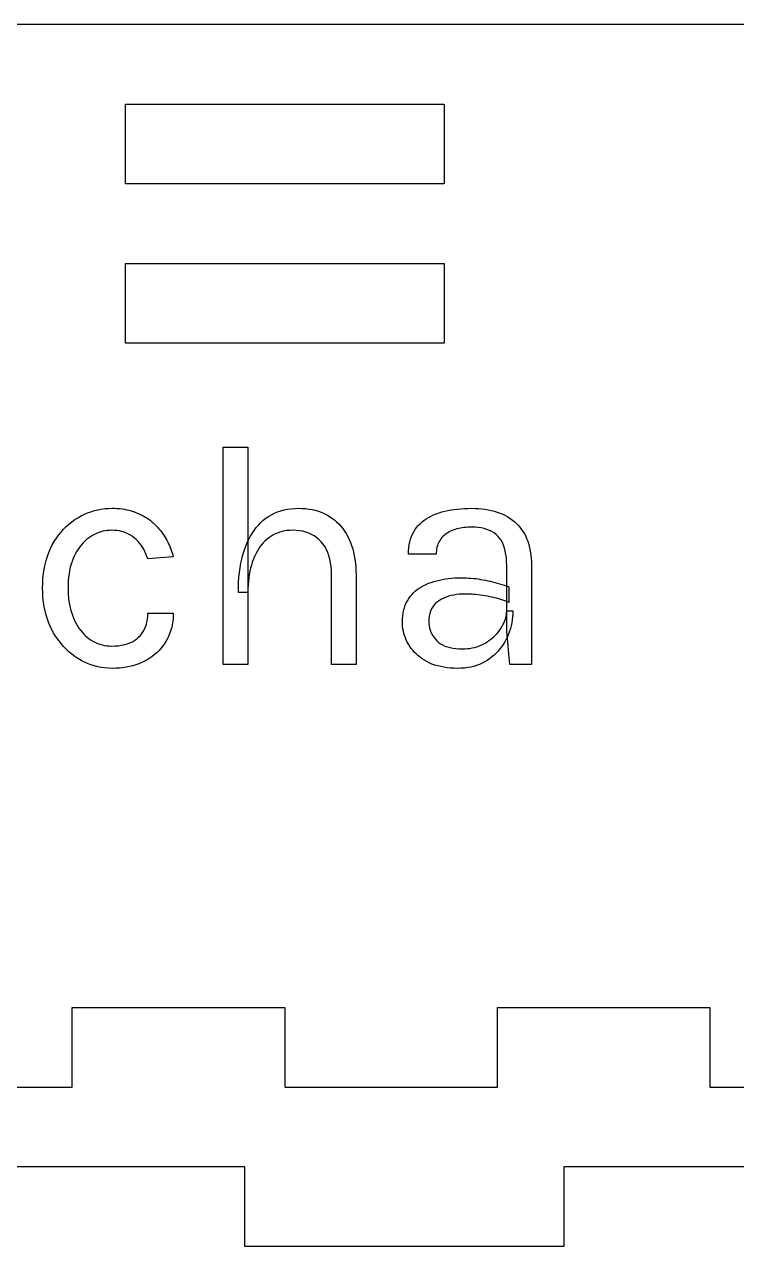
# Model space of a CAD drawing. Header units: millimetres. Extents: x 0 to 253, y 0 to 243.
# Drawn here: x 155.2 to 182, y 197 to 243 of the extents above; entities that cross this region are included whole.
import ezdxf

# ---------------------------------------------------------------- set-up
doc = ezdxf.new("R2010")
doc.units = ezdxf.units.MM
doc.layers.get('0').update_dxf_attribs({"linetype": 'CONTINUOUS'})

msp = doc.modelspace()

# ---------------------------------------------------------------- linework, layer by layer
for p, q in [((200, 243), (106, 243)), ((159, 237), (159, 240)), ((159, 240), (171, 240)), ((171, 240), (171, 237)), ((171, 237), (159, 237)), ((159, 231), (159, 234)), ((159, 234), (171, 234)), ((171, 234), (171, 231)), ((171, 231), (159, 231)), ((162.675, 218.908), (162.675, 227.092)), ((162.675, 227.092), (163.611, 227.092)), ((163.611, 227.092), (163.611, 218.908)), ((157.212, 224.434), (157.332, 224.501)), ((157.332, 224.501), (157.455, 224.561)), ((157.455, 224.561), (157.579, 224.615)), ((157.579, 224.615), (157.704, 224.661)), ((157.704, 224.661), (157.832, 224.7)), ((157.832, 224.7), (157.962, 224.731)), ((157.962, 224.731), (158.093, 224.756)), ((158.093, 224.756), (158.227, 224.774)), ((158.227, 224.774), (158.362, 224.784)), ((158.362, 224.784), (158.499, 224.788)), ((158.499, 224.788), (158.499, 224.788)), ((158.499, 224.788), (158.595, 224.787)), ((158.595, 224.787), (158.689, 224.782)), ((158.689, 224.782), (158.782, 224.775)), ((158.782, 224.775), (158.872, 224.764)), ((158.872, 224.764), (158.96, 224.751)), ((158.96, 224.751), (159.047, 224.735)), ((159.047, 224.735), (159.131, 224.716)), ((159.131, 224.716), (159.213, 224.694)), ((159.213, 224.694), (159.294, 224.669)), ((159.294, 224.669), (159.372, 224.641)), ((159.372, 224.641), (159.448, 224.61)), ((159.448, 224.61), (159.523, 224.578)), ((159.523, 224.578), (159.595, 224.543)), ((159.595, 224.543), (159.666, 224.506)), ((159.666, 224.506), (159.734, 224.466)), ((164.286, 224.413), (164.39, 224.484)), ((164.39, 224.484), (164.498, 224.548)), ((164.498, 224.548), (164.61, 224.604)), ((164.61, 224.604), (164.727, 224.653)), ((164.727, 224.653), (164.848, 224.694)), ((164.848, 224.694), (164.973, 224.728)), ((164.973, 224.728), (165.103, 224.754)), ((165.103, 224.754), (165.237, 224.773)), ((165.237, 224.773), (165.376, 224.784)), ((165.376, 224.784), (165.519, 224.788)), ((165.519, 224.788), (165.519, 224.788)), ((165.519, 224.788), (165.653, 224.785)), ((165.653, 224.785), (165.782, 224.776)), ((165.782, 224.776), (165.908, 224.761)), ((165.908, 224.761), (166.03, 224.74)), ((166.03, 224.74), (166.148, 224.712)), ((166.148, 224.712), (166.262, 224.679)), ((166.262, 224.679), (166.373, 224.64)), ((166.373, 224.64), (166.479, 224.594)), ((166.479, 224.594), (166.581, 224.543)), ((166.581, 224.543), (166.68, 224.485)), ((166.68, 224.485), (166.774, 224.422)), ((170.409, 224.447), (170.501, 224.495)), ((170.501, 224.495), (170.596, 224.54)), ((170.596, 224.54), (170.697, 224.581)), ((170.697, 224.581), (170.802, 224.617)), ((170.802, 224.617), (170.911, 224.649)), ((170.911, 224.649), (171.023, 224.679)), ((171.023, 224.679), (171.138, 224.704)), ((171.138, 224.704), (171.256, 224.726)), ((171.256, 224.726), (171.377, 224.745)), ((171.377, 224.745), (171.501, 224.761)), ((171.501, 224.761), (171.629, 224.773)), ((171.629, 224.773), (171.759, 224.781)), ((171.759, 224.781), (171.893, 224.786)), ((171.893, 224.786), (172.029, 224.788)), ((172.029, 224.788), (172.029, 224.788)), ((172.029, 224.788), (172.16, 224.786)), ((172.16, 224.786), (172.287, 224.779)), ((172.287, 224.779), (172.411, 224.768)), ((172.411, 224.768), (172.533, 224.752)), ((172.533, 224.752), (172.651, 224.732)), ((172.651, 224.732), (172.767, 224.708)), ((172.767, 224.708), (172.88, 224.679)), ((172.88, 224.679), (172.989, 224.646)), ((172.989, 224.646), (173.096, 224.608)), ((173.096, 224.608), (173.199, 224.566)), ((173.199, 224.566), (173.299, 224.519)), ((173.299, 224.519), (173.394, 224.467)), ((156.673, 224), (156.771, 224.1)), ((156.771, 224.1), (156.875, 224.193)), ((156.875, 224.193), (156.982, 224.28)), ((156.982, 224.28), (157.095, 224.36)), ((157.095, 224.36), (157.212, 224.434)), ((159.734, 224.466), (159.801, 224.425)), ((159.801, 224.425), (159.865, 224.381)), ((159.865, 224.381), (159.928, 224.335)), ((159.928, 224.335), (159.988, 224.286)), ((159.988, 224.286), (160.047, 224.236)), ((160.047, 224.236), (160.104, 224.184)), ((160.104, 224.184), (160.158, 224.13)), ((160.158, 224.13), (160.211, 224.075)), ((160.211, 224.075), (160.262, 224.019)), ((163.84, 223.955), (163.919, 224.06)), ((163.919, 224.06), (164.004, 224.158)), ((164.004, 224.158), (164.093, 224.25)), ((164.093, 224.25), (164.187, 224.335)), ((164.187, 224.335), (164.286, 224.413)), ((166.774, 224.422), (166.864, 224.353)), ((166.864, 224.353), (166.95, 224.28)), ((166.95, 224.28), (167.03, 224.201)), ((167.03, 224.201), (167.107, 224.117)), ((167.107, 224.117), (167.179, 224.027)), ((167.179, 224.027), (167.246, 223.933)), ((169.901, 223.986), (169.959, 224.065)), ((169.959, 224.065), (170.023, 224.139)), ((170.023, 224.139), (170.091, 224.209)), ((170.091, 224.209), (170.163, 224.275)), ((170.163, 224.275), (170.241, 224.336)), ((170.241, 224.336), (170.323, 224.393)), ((170.323, 224.393), (170.409, 224.447)), ((171.542, 224.027), (171.478, 224.011)), ((171.607, 224.041), (171.542, 224.027)), ((171.674, 224.053), (171.607, 224.041)), ((171.742, 224.063), (171.674, 224.053)), ((171.812, 224.07), (171.742, 224.063)), ((171.883, 224.076), (171.812, 224.07)), ((171.955, 224.079), (171.883, 224.076)), ((172.029, 224.08), (171.955, 224.079)), ((172.158, 224.077), (172.029, 224.08)), ((172.029, 224.08), (172.029, 224.08)), ((172.28, 224.066), (172.158, 224.077)), ((172.395, 224.049), (172.28, 224.066)), ((172.504, 224.026), (172.395, 224.049)), ((172.606, 223.995), (172.504, 224.026)), ((173.394, 224.467), (173.485, 224.409)), ((173.485, 224.409), (173.571, 224.347)), ((173.571, 224.347), (173.654, 224.279)), ((173.654, 224.279), (173.731, 224.206)), ((173.731, 224.206), (173.804, 224.127)), ((173.804, 224.127), (173.873, 224.044)), ((173.873, 224.044), (173.937, 223.955)), ((156.325, 223.539), (156.405, 223.664)), ((156.405, 223.664), (156.489, 223.783)), ((156.489, 223.783), (156.579, 223.895)), ((156.579, 223.895), (156.673, 224)), ((157.542, 223.61), (157.474, 223.55)), ((157.612, 223.666), (157.542, 223.61)), ((157.686, 223.717), (157.612, 223.666)), ((157.762, 223.763), (157.686, 223.717)), ((157.838, 223.804), (157.762, 223.763)), ((157.916, 223.841), (157.838, 223.804)), ((157.994, 223.873), (157.916, 223.841)), ((158.074, 223.899), (157.994, 223.873)), ((158.154, 223.921), (158.074, 223.899)), ((158.236, 223.938), (158.154, 223.921)), ((158.319, 223.95), (158.236, 223.938)), ((158.402, 223.958), (158.319, 223.95)), ((158.487, 223.96), (158.402, 223.958)), ((158.586, 223.957), (158.487, 223.96)), ((158.487, 223.96), (158.487, 223.96)), ((158.682, 223.948), (158.586, 223.957)), ((158.776, 223.934), (158.682, 223.948)), ((158.866, 223.913), (158.776, 223.934)), ((158.953, 223.887), (158.866, 223.913)), ((159.037, 223.855), (158.953, 223.887)), ((159.118, 223.817), (159.037, 223.855)), ((159.195, 223.774), (159.118, 223.817)), ((159.27, 223.724), (159.195, 223.774)), ((159.342, 223.669), (159.27, 223.724)), ((159.41, 223.609), (159.342, 223.669)), ((159.474, 223.544), (159.41, 223.609)), ((160.262, 224.019), (160.31, 223.961)), ((160.31, 223.961), (160.357, 223.902)), ((160.357, 223.902), (160.402, 223.841)), ((160.402, 223.841), (160.444, 223.779)), ((160.444, 223.779), (160.485, 223.716)), ((160.485, 223.716), (160.524, 223.651)), ((160.524, 223.651), (160.561, 223.585)), ((160.561, 223.585), (160.596, 223.519)), ((163.57, 223.468), (163.63, 223.6)), ((163.63, 223.6), (163.695, 223.725)), ((163.695, 223.725), (163.765, 223.843)), ((163.765, 223.843), (163.84, 223.955)), ((164.323, 223.619), (164.253, 223.555)), ((164.397, 223.678), (164.323, 223.619)), ((164.474, 223.732), (164.397, 223.678)), ((164.554, 223.78), (164.474, 223.732)), ((164.636, 223.822), (164.554, 223.78)), ((164.721, 223.858), (164.636, 223.822)), ((164.81, 223.889), (164.721, 223.858)), ((164.9, 223.915), (164.81, 223.889)), ((164.994, 223.935), (164.9, 223.915)), ((165.09, 223.949), (164.994, 223.935)), ((165.189, 223.957), (165.09, 223.949)), ((165.291, 223.96), (165.189, 223.957)), ((165.424, 223.956), (165.291, 223.96)), ((165.291, 223.96), (165.291, 223.96)), ((165.551, 223.943), (165.424, 223.956)), ((165.672, 223.921), (165.551, 223.943)), ((165.788, 223.891), (165.672, 223.921)), ((165.898, 223.853), (165.788, 223.891)), ((166.002, 223.806), (165.898, 223.853)), ((166.101, 223.75), (166.002, 223.806)), ((166.193, 223.685), (166.101, 223.75)), ((166.281, 223.613), (166.193, 223.685)), ((166.362, 223.531), (166.281, 223.613)), ((167.246, 223.933), (167.309, 223.833)), ((167.309, 223.833), (167.367, 223.728)), ((167.367, 223.728), (167.421, 223.618)), ((167.421, 223.618), (167.47, 223.503)), ((169.702, 223.52), (169.73, 223.623)), ((169.73, 223.623), (169.763, 223.721)), ((169.763, 223.721), (169.803, 223.815)), ((169.803, 223.815), (169.849, 223.903)), ((169.849, 223.903), (169.901, 223.986)), ((170.84, 223.593), (170.81, 223.544)), ((170.874, 223.639), (170.84, 223.593)), ((170.911, 223.683), (170.874, 223.639)), ((170.95, 223.724), (170.911, 223.683)), ((170.992, 223.763), (170.95, 223.724)), ((171.036, 223.8), (170.992, 223.763)), ((171.082, 223.835), (171.036, 223.8)), ((171.132, 223.867), (171.082, 223.835)), ((171.184, 223.897), (171.132, 223.867)), ((171.238, 223.924), (171.184, 223.897)), ((171.295, 223.949), (171.238, 223.924)), ((171.354, 223.972), (171.295, 223.949)), ((171.415, 223.993), (171.354, 223.972)), ((171.478, 224.011), (171.415, 223.993)), ((172.702, 223.958), (172.606, 223.995)), ((172.791, 223.914), (172.702, 223.958)), ((172.874, 223.863), (172.791, 223.914)), ((172.95, 223.805), (172.874, 223.863)), ((173.019, 223.741), (172.95, 223.805)), ((173.082, 223.669), (173.019, 223.741)), ((173.138, 223.588), (173.082, 223.669)), ((173.187, 223.498), (173.138, 223.588)), ((173.937, 223.955), (173.997, 223.861)), ((173.997, 223.861), (174.052, 223.761)), ((174.052, 223.761), (174.101, 223.656)), ((174.101, 223.656), (174.144, 223.545)), ((156.062, 222.98), (156.117, 223.128)), ((156.117, 223.128), (156.179, 223.271)), ((156.179, 223.271), (156.249, 223.408)), ((156.249, 223.408), (156.325, 223.539)), ((157.176, 223.175), (157.125, 223.085)), ((157.23, 223.259), (157.176, 223.175)), ((157.287, 223.339), (157.23, 223.259)), ((157.346, 223.414), (157.287, 223.339)), ((157.409, 223.484), (157.346, 223.414)), ((157.474, 223.55), (157.409, 223.484)), ((159.535, 223.476), (159.474, 223.544)), ((159.591, 223.403), (159.535, 223.476)), ((159.643, 223.326), (159.591, 223.403)), ((159.691, 223.245), (159.643, 223.326)), ((159.735, 223.16), (159.691, 223.245)), ((159.775, 223.071), (159.735, 223.16)), ((160.596, 223.519), (160.628, 223.452)), ((160.628, 223.452), (160.659, 223.384)), ((160.659, 223.384), (160.688, 223.316)), ((160.688, 223.316), (160.715, 223.247)), ((160.715, 223.247), (160.74, 223.177)), ((160.74, 223.177), (160.763, 223.107)), ((160.763, 223.107), (160.784, 223.036)), ((163.42, 223.035), (163.465, 223.185)), ((163.465, 223.185), (163.515, 223.33)), ((163.515, 223.33), (163.57, 223.468)), ((163.953, 223.164), (163.904, 223.071)), ((164.006, 223.252), (163.953, 223.164)), ((164.063, 223.335), (164.006, 223.252)), ((164.122, 223.414), (164.063, 223.335)), ((164.186, 223.487), (164.122, 223.414)), ((164.253, 223.555), (164.186, 223.487)), ((166.437, 223.441), (166.362, 223.531)), ((166.503, 223.344), (166.437, 223.441)), ((166.562, 223.238), (166.503, 223.344)), ((166.614, 223.125), (166.562, 223.238)), ((166.657, 223.004), (166.614, 223.125)), ((167.47, 223.503), (167.514, 223.384)), ((167.514, 223.384), (167.553, 223.261)), ((167.553, 223.261), (167.586, 223.133)), ((167.586, 223.133), (167.614, 223.001)), ((169.653, 223.06), (169.656, 223.182)), ((169.656, 223.182), (169.665, 223.3)), ((169.665, 223.3), (169.681, 223.413)), ((169.681, 223.413), (169.702, 223.52)), ((170.699, 223.13), (170.697, 223.06)), ((170.704, 223.196), (170.699, 223.13)), ((170.713, 223.261), (170.704, 223.196)), ((170.725, 223.323), (170.713, 223.261)), ((170.741, 223.382), (170.725, 223.323)), ((170.761, 223.438), (170.741, 223.382)), ((170.784, 223.492), (170.761, 223.438)), ((170.81, 223.544), (170.784, 223.492)), ((173.23, 223.4), (173.187, 223.498)), ((173.267, 223.293), (173.23, 223.4)), ((173.296, 223.178), (173.267, 223.293)), ((173.319, 223.053), (173.296, 223.178)), ((174.144, 223.545), (174.181, 223.428)), ((174.181, 223.428), (174.213, 223.305)), ((174.213, 223.305), (174.239, 223.177)), ((174.239, 223.177), (174.259, 223.042)), ((155.942, 222.502), (155.975, 222.667)), ((155.975, 222.667), (156.015, 222.826)), ((156.015, 222.826), (156.062, 222.98)), ((156.958, 222.68), (156.927, 222.567)), ((156.993, 222.788), (156.958, 222.68)), ((157.033, 222.892), (156.993, 222.788)), ((157.077, 222.991), (157.033, 222.892)), ((157.125, 223.085), (157.077, 222.991)), ((159.811, 222.978), (159.775, 223.071)), ((159.843, 222.88), (159.811, 222.978)), ((160.803, 222.964), (159.843, 222.88)), ((160.784, 223.036), (160.803, 222.964)), ((160.803, 222.964), (160.803, 222.964)), ((163.317, 222.548), (163.346, 222.717)), ((163.346, 222.717), (163.38, 222.879)), ((163.38, 222.879), (163.42, 223.035)), ((163.742, 222.653), (163.711, 222.538)), ((163.776, 222.764), (163.742, 222.653)), ((163.815, 222.871), (163.776, 222.764)), ((163.858, 222.974), (163.815, 222.871)), ((163.904, 223.071), (163.858, 222.974)), ((166.692, 222.875), (166.657, 223.004)), ((166.72, 222.738), (166.692, 222.875)), ((166.739, 222.593), (166.72, 222.738)), ((167.614, 223.001), (167.638, 222.866)), ((167.638, 222.866), (167.656, 222.726)), ((167.656, 222.726), (167.669, 222.581)), ((170.697, 223.06), (169.653, 223.06)), ((170.697, 223.06), (170.697, 223.06)), ((173.336, 222.92), (173.319, 223.053)), ((173.346, 222.778), (173.336, 222.92)), ((173.349, 222.628), (173.346, 222.778)), ((174.259, 223.042), (174.273, 222.902)), ((174.273, 222.902), (174.282, 222.756)), ((174.282, 222.756), (174.285, 222.604)), ((155.898, 222.156), (155.916, 222.332)), ((155.916, 222.332), (155.942, 222.502)), ((156.864, 222.199), (156.852, 222.067)), ((156.88, 222.326), (156.864, 222.199)), ((156.901, 222.449), (156.88, 222.326)), ((156.927, 222.567), (156.901, 222.449)), ((163.262, 222.009), (163.275, 222.195)), ((163.275, 222.195), (163.293, 222.375)), ((163.293, 222.375), (163.317, 222.548)), ((163.662, 222.296), (163.644, 222.169)), ((163.684, 222.419), (163.662, 222.296)), ((163.711, 222.538), (163.684, 222.419)), ((166.751, 222.44), (166.739, 222.593)), ((166.755, 222.28), (166.751, 222.44)), ((166.755, 218.908), (166.755, 222.28)), ((167.669, 222.581), (167.676, 222.433)), ((167.676, 222.433), (167.679, 222.28)), ((167.679, 222.28), (167.679, 222.28)), ((167.679, 222.28), (167.679, 218.908)), ((173.349, 220.168), (173.349, 222.628)), ((174.285, 222.604), (174.285, 222.604)), ((174.285, 222.604), (174.285, 218.908)), ((155.883, 221.788), (155.887, 221.975)), ((155.887, 221.606), (155.883, 221.788)), ((155.883, 221.788), (155.883, 221.788)), ((155.887, 221.975), (155.898, 222.156)), ((156.845, 221.93), (156.843, 221.788)), ((156.843, 221.788), (156.843, 221.788)), ((156.843, 221.788), (156.845, 221.657)), ((156.852, 222.067), (156.845, 221.93)), ((163.251, 221.62), (163.254, 221.817)), ((163.254, 221.817), (163.262, 222.009)), ((163.613, 221.763), (163.611, 221.62)), ((163.619, 221.902), (163.613, 221.763)), ((163.629, 222.038), (163.619, 221.902)), ((163.644, 222.169), (163.629, 222.038)), ((169.91, 221.666), (169.983, 221.726)), ((169.983, 221.726), (170.06, 221.781)), ((170.06, 221.781), (170.142, 221.833)), ((170.142, 221.833), (170.228, 221.881)), ((170.228, 221.881), (170.318, 221.925)), ((170.318, 221.925), (170.412, 221.965)), ((170.412, 221.965), (170.511, 222.001)), ((170.511, 222.001), (170.613, 222.033)), ((170.613, 222.033), (170.718, 222.063)), ((170.718, 222.063), (170.825, 222.088)), ((170.825, 222.088), (170.934, 222.11)), ((170.934, 222.11), (171.047, 222.129)), ((171.047, 222.129), (171.161, 222.145)), ((171.161, 222.145), (171.278, 222.157)), ((171.278, 222.157), (171.398, 222.165)), ((171.398, 222.165), (171.52, 222.17)), ((171.52, 222.17), (171.645, 222.172)), ((171.645, 222.172), (171.645, 222.172)), ((171.645, 222.172), (171.735, 222.171)), ((171.735, 222.171), (171.825, 222.168)), ((171.825, 222.168), (171.915, 222.164)), ((171.915, 222.164), (172.005, 222.158)), ((172.005, 222.158), (172.096, 222.149)), ((172.096, 222.149), (172.186, 222.14)), ((172.186, 222.14), (172.276, 222.128)), ((172.276, 222.128), (172.367, 222.114)), ((172.367, 222.114), (172.457, 222.099)), ((172.457, 222.099), (172.548, 222.082)), ((172.548, 222.082), (172.638, 222.063)), ((172.638, 222.063), (172.728, 222.043)), ((172.728, 222.043), (172.818, 222.022)), ((172.818, 222.022), (172.907, 221.999)), ((172.907, 221.999), (172.996, 221.976)), ((172.996, 221.976), (173.084, 221.95)), ((173.084, 221.95), (173.172, 221.924)), ((173.172, 221.924), (173.259, 221.896)), ((173.259, 221.896), (173.346, 221.867)), ((173.346, 221.867), (173.433, 221.836)), ((173.433, 221.836), (173.433, 221.836)), ((173.433, 221.836), (173.433, 221.248)), ((155.898, 221.428), (155.887, 221.606)), ((155.916, 221.256), (155.898, 221.428)), ((156.845, 221.657), (156.852, 221.529)), ((156.852, 221.529), (156.862, 221.404)), ((156.862, 221.404), (156.877, 221.284)), ((156.877, 221.284), (156.896, 221.166)), ((163.611, 221.62), (163.251, 221.62)), ((163.611, 221.62), (163.611, 221.62)), ((169.568, 221.225), (169.611, 221.309)), ((169.611, 221.309), (169.661, 221.389)), ((169.661, 221.389), (169.716, 221.464)), ((169.716, 221.464), (169.776, 221.535)), ((169.776, 221.535), (169.841, 221.603)), ((169.841, 221.603), (169.91, 221.666)), ((170.742, 221.272), (170.674, 221.215)), ((170.817, 221.323), (170.742, 221.272)), ((170.898, 221.368), (170.817, 221.323)), ((170.983, 221.408), (170.898, 221.368)), ((171.071, 221.444), (170.983, 221.408)), ((171.163, 221.475), (171.071, 221.444)), ((171.258, 221.501), (171.163, 221.475)), ((171.357, 221.522), (171.258, 221.501)), ((171.46, 221.539), (171.357, 221.522)), ((171.566, 221.551), (171.46, 221.539)), ((171.676, 221.558), (171.566, 221.551)), ((171.789, 221.56), (171.676, 221.558)), ((171.865, 221.559), (171.789, 221.56)), ((171.789, 221.56), (171.789, 221.56)), ((171.943, 221.557), (171.865, 221.559)), ((172.023, 221.552), (171.943, 221.557)), ((172.103, 221.547), (172.023, 221.552)), ((172.186, 221.539), (172.103, 221.547)), ((172.27, 221.53), (172.186, 221.539)), ((172.355, 221.519), (172.27, 221.53)), ((172.442, 221.506), (172.355, 221.519)), ((172.53, 221.492), (172.442, 221.506)), ((172.62, 221.476), (172.53, 221.492)), ((172.71, 221.459), (172.62, 221.476)), ((172.797, 221.44), (172.71, 221.459)), ((172.883, 221.42), (172.797, 221.44)), ((172.968, 221.399), (172.883, 221.42)), ((173.05, 221.377), (172.968, 221.399)), ((173.13, 221.354), (173.05, 221.377)), ((173.209, 221.329), (173.13, 221.354)), ((173.285, 221.303), (173.209, 221.329)), ((173.36, 221.276), (173.285, 221.303)), ((173.433, 221.248), (173.36, 221.276)), ((155.942, 221.088), (155.916, 221.256)), ((155.975, 220.925), (155.942, 221.088)), ((156.015, 220.768), (155.975, 220.925)), ((156.896, 221.166), (156.92, 221.053)), ((156.92, 221.053), (156.947, 220.942)), ((156.947, 220.942), (156.979, 220.836)), ((156.979, 220.836), (157.016, 220.733)), ((159.84, 220.726), (159.843, 220.84)), ((159.843, 220.84), (159.843, 220.84)), ((159.843, 220.84), (160.803, 220.84)), ((160.803, 220.84), (160.8, 220.721)), ((169.437, 220.74), (169.451, 220.846)), ((169.451, 220.846), (169.472, 220.947)), ((169.472, 220.947), (169.498, 221.044)), ((169.498, 221.044), (169.53, 221.137)), ((169.53, 221.137), (169.568, 221.225)), ((170.457, 220.828), (170.437, 220.731)), ((170.484, 220.919), (170.457, 220.828)), ((170.52, 221.003), (170.484, 220.919)), ((170.564, 221.08), (170.52, 221.003)), ((170.615, 221.151), (170.564, 221.08)), ((170.674, 221.215), (170.615, 221.151)), ((173.34, 220.792), (173.347, 220.858)), ((173.347, 220.858), (173.349, 220.924)), ((173.349, 220.924), (173.349, 220.924)), ((173.349, 220.924), (173.577, 220.924)), ((173.575, 220.81), (173.567, 220.697)), ((173.577, 220.924), (173.575, 220.81)), ((156.062, 220.615), (156.015, 220.768)), ((156.117, 220.467), (156.062, 220.615)), ((156.179, 220.324), (156.117, 220.467)), ((157.016, 220.733), (157.056, 220.633)), ((157.056, 220.633), (157.1, 220.537)), ((157.1, 220.537), (157.148, 220.446)), ((157.148, 220.446), (157.198, 220.359)), ((157.198, 220.359), (157.252, 220.277)), ((159.757, 220.322), (159.788, 220.415)), ((159.788, 220.415), (159.812, 220.514)), ((159.812, 220.514), (159.829, 220.617)), ((159.829, 220.617), (159.84, 220.726)), ((160.758, 220.381), (160.732, 220.273)), ((160.778, 220.492), (160.758, 220.381)), ((160.792, 220.605), (160.778, 220.492)), ((160.8, 220.721), (160.792, 220.605)), ((169.425, 220.516), (169.428, 220.63)), ((169.427, 220.428), (169.425, 220.516)), ((169.425, 220.516), (169.425, 220.516)), ((169.434, 220.34), (169.427, 220.428)), ((169.428, 220.63), (169.437, 220.74)), ((169.446, 220.253), (169.434, 220.34)), ((170.425, 220.627), (170.421, 220.516)), ((170.421, 220.516), (170.421, 220.516)), ((170.421, 220.516), (170.424, 220.433)), ((170.424, 220.433), (170.433, 220.353)), ((170.437, 220.731), (170.425, 220.627)), ((170.433, 220.353), (170.448, 220.275)), ((173.172, 220.33), (173.209, 220.396)), ((173.209, 220.396), (173.242, 220.462)), ((173.242, 220.462), (173.27, 220.528)), ((173.27, 220.528), (173.294, 220.594)), ((173.294, 220.594), (173.314, 220.66)), ((173.314, 220.66), (173.329, 220.726)), ((173.329, 220.726), (173.34, 220.792)), ((173.515, 220.369), (173.487, 220.263)), ((173.537, 220.477), (173.515, 220.369)), ((173.555, 220.586), (173.537, 220.477)), ((173.567, 220.697), (173.555, 220.586)), ((156.249, 220.186), (156.179, 220.324)), ((156.325, 220.053), (156.249, 220.186)), ((156.405, 219.927), (156.325, 220.053)), ((156.489, 219.807), (156.405, 219.927)), ((157.252, 220.277), (157.309, 220.199)), ((157.309, 220.199), (157.369, 220.125)), ((157.369, 220.125), (157.432, 220.056)), ((157.432, 220.056), (157.499, 219.991)), ((157.499, 219.991), (157.568, 219.93)), ((157.568, 219.93), (157.641, 219.874)), ((159.426, 219.869), (159.498, 219.931)), ((159.498, 219.931), (159.564, 219.999)), ((159.564, 219.999), (159.622, 220.072)), ((159.622, 220.072), (159.674, 220.15)), ((159.674, 220.15), (159.719, 220.233)), ((159.719, 220.233), (159.757, 220.322)), ((160.623, 219.964), (160.575, 219.867)), ((160.665, 220.065), (160.623, 219.964)), ((160.701, 220.168), (160.665, 220.065)), ((160.732, 220.273), (160.701, 220.168)), ((169.461, 220.168), (169.446, 220.253)), ((169.482, 220.083), (169.461, 220.168)), ((169.507, 219.998), (169.482, 220.083)), ((169.537, 219.915), (169.507, 219.998)), ((169.571, 219.832), (169.537, 219.915)), ((170.448, 220.275), (170.469, 220.199)), ((170.469, 220.199), (170.497, 220.126)), ((170.497, 220.126), (170.53, 220.055)), ((170.53, 220.055), (170.569, 219.987)), ((170.569, 219.987), (170.615, 219.921)), ((170.615, 219.921), (170.666, 219.857)), ((172.747, 219.856), (172.811, 219.908)), ((172.811, 219.908), (172.872, 219.962)), ((172.872, 219.962), (172.93, 220.018)), ((172.93, 220.018), (172.985, 220.076)), ((172.985, 220.076), (173.036, 220.136)), ((173.036, 220.136), (173.085, 220.199)), ((173.085, 220.199), (173.13, 220.264)), ((173.13, 220.264), (173.172, 220.33)), ((173.375, 219.955), (173.328, 219.856)), ((173.469, 218.908), (173.349, 220.168)), ((173.418, 220.056), (173.375, 219.955)), ((173.455, 220.159), (173.418, 220.056)), ((173.487, 220.263), (173.455, 220.159)), ((156.579, 219.693), (156.489, 219.807)), ((156.673, 219.584), (156.579, 219.693)), ((156.771, 219.483), (156.673, 219.584)), ((156.875, 219.387), (156.771, 219.483)), ((157.641, 219.874), (157.716, 219.823)), ((157.716, 219.823), (157.794, 219.777)), ((157.794, 219.777), (157.873, 219.736)), ((157.873, 219.736), (157.955, 219.701)), ((157.955, 219.701), (158.038, 219.672)), ((158.038, 219.672), (158.124, 219.647)), ((158.124, 219.647), (158.212, 219.628)), ((158.212, 219.628), (158.301, 219.615)), ((158.301, 219.615), (158.393, 219.607)), ((158.393, 219.607), (158.487, 219.604)), ((158.487, 219.604), (158.617, 219.607)), ((158.487, 219.604), (158.487, 219.604)), ((158.617, 219.607), (158.741, 219.617)), ((158.741, 219.617), (158.858, 219.633)), ((158.858, 219.633), (158.968, 219.656)), ((158.968, 219.656), (159.073, 219.686)), ((159.073, 219.686), (159.171, 219.722)), ((159.171, 219.722), (159.262, 219.764)), ((159.262, 219.764), (159.347, 219.813)), ((159.347, 219.813), (159.426, 219.869)), ((160.257, 219.429), (160.18, 219.353)), ((160.33, 219.509), (160.257, 219.429)), ((160.399, 219.593), (160.33, 219.509)), ((160.462, 219.68), (160.399, 219.593)), ((160.521, 219.772), (160.462, 219.68)), ((160.575, 219.867), (160.521, 219.772)), ((169.61, 219.751), (169.571, 219.832)), ((169.653, 219.67), (169.61, 219.751)), ((169.701, 219.591), (169.653, 219.67)), ((169.754, 219.515), (169.701, 219.591)), ((169.811, 219.442), (169.754, 219.515)), ((169.873, 219.372), (169.811, 219.442)), ((170.666, 219.857), (170.724, 219.796)), ((170.724, 219.796), (170.788, 219.739)), ((170.788, 219.739), (170.86, 219.688)), ((170.86, 219.688), (170.938, 219.643)), ((170.938, 219.643), (171.024, 219.604)), ((171.024, 219.604), (171.118, 219.571)), ((171.118, 219.571), (171.218, 219.544)), ((171.218, 219.544), (171.326, 219.523)), ((171.326, 219.523), (171.441, 219.508)), ((171.441, 219.508), (171.563, 219.499)), ((171.563, 219.499), (171.693, 219.496)), ((171.693, 219.496), (171.786, 219.498)), ((171.693, 219.496), (171.693, 219.496)), ((171.786, 219.498), (171.876, 219.505)), ((171.876, 219.505), (171.965, 219.516)), ((171.965, 219.516), (172.053, 219.531)), ((172.053, 219.531), (172.138, 219.551)), ((172.138, 219.551), (172.221, 219.575)), ((172.221, 219.575), (172.303, 219.603)), ((172.303, 219.603), (172.382, 219.636)), ((172.382, 219.636), (172.46, 219.673)), ((172.46, 219.673), (172.536, 219.715)), ((172.536, 219.715), (172.609, 219.76)), ((172.609, 219.76), (172.68, 219.807)), ((172.68, 219.807), (172.747, 219.856)), ((173.095, 219.493), (173.026, 219.412)), ((173.159, 219.578), (173.095, 219.493)), ((173.22, 219.667), (173.159, 219.578)), ((173.276, 219.76), (173.22, 219.667)), ((173.328, 219.856), (173.276, 219.76)), ((156.982, 219.297), (156.875, 219.387)), ((157.095, 219.213), (156.982, 219.297)), ((157.212, 219.136), (157.095, 219.213)), ((157.332, 219.065), (157.212, 219.136)), ((157.455, 219.002), (157.332, 219.065)), ((157.579, 218.946), (157.455, 219.002)), ((159.614, 218.983), (159.505, 218.937)), ((159.72, 219.034), (159.614, 218.983)), ((159.821, 219.09), (159.72, 219.034)), ((159.918, 219.15), (159.821, 219.09)), ((160.01, 219.214), (159.918, 219.15)), ((160.097, 219.282), (160.01, 219.214)), ((160.18, 219.353), (160.097, 219.282)), ((169.94, 219.305), (169.873, 219.372)), ((170.011, 219.242), (169.94, 219.305)), ((170.087, 219.181), (170.011, 219.242)), ((170.168, 219.123), (170.087, 219.181)), ((170.253, 219.068), (170.168, 219.123)), ((170.343, 219.016), (170.253, 219.068)), ((170.438, 218.968), (170.343, 219.016)), ((170.538, 218.925), (170.438, 218.968)), ((172.523, 219.007), (172.425, 218.956)), ((172.617, 219.064), (172.523, 219.007)), ((172.707, 219.126), (172.617, 219.064)), ((172.793, 219.192), (172.707, 219.126)), ((172.875, 219.261), (172.793, 219.192)), ((172.953, 219.335), (172.875, 219.261)), ((173.026, 219.412), (172.953, 219.335)), ((157.704, 218.898), (157.579, 218.946)), ((157.832, 218.857), (157.704, 218.898)), ((157.962, 218.824), (157.832, 218.857)), ((158.093, 218.797), (157.962, 218.824)), ((158.227, 218.779), (158.093, 218.797)), ((158.362, 218.768), (158.227, 218.779)), ((158.499, 218.764), (158.362, 218.768)), ((158.638, 218.767), (158.499, 218.764)), ((158.499, 218.764), (158.499, 218.764)), ((158.499, 218.764), (158.499, 218.764)), ((158.772, 218.775), (158.638, 218.767)), ((158.904, 218.788), (158.772, 218.775)), ((159.031, 218.807), (158.904, 218.788)), ((159.155, 218.832), (159.031, 218.807)), ((159.276, 218.861), (159.155, 218.832)), ((159.392, 218.896), (159.276, 218.861)), ((159.505, 218.937), (159.392, 218.896)), ((163.611, 218.908), (162.675, 218.908)), ((163.611, 218.908), (163.611, 218.908)), ((167.679, 218.908), (166.755, 218.908)), ((167.679, 218.908), (167.679, 218.908)), ((170.642, 218.887), (170.538, 218.925)), ((170.752, 218.855), (170.642, 218.887)), ((170.867, 218.827), (170.752, 218.855)), ((170.986, 218.804), (170.867, 218.827)), ((171.11, 218.787), (170.986, 218.804)), ((171.24, 218.774), (171.11, 218.787)), ((171.374, 218.767), (171.24, 218.774)), ((171.513, 218.764), (171.374, 218.767)), ((171.64, 218.767), (171.513, 218.764)), ((171.513, 218.764), (171.513, 218.764)), ((171.513, 218.764), (171.513, 218.764)), ((171.763, 218.776), (171.64, 218.767)), ((171.882, 218.791), (171.763, 218.776)), ((171.998, 218.812), (171.882, 218.791)), ((172.11, 218.839), (171.998, 218.812)), ((172.219, 218.872), (172.11, 218.839)), ((172.324, 218.911), (172.219, 218.872)), ((172.425, 218.956), (172.324, 218.911)), ((174.285, 218.908), (173.469, 218.908)), ((174.285, 218.908), (174.285, 218.908)), ((157, 203), (157, 206)), ((157, 206), (165, 206)), ((165, 206), (165, 203)), ((173, 203), (173, 206)), ((173, 206), (181, 206)), ((181, 206), (181, 203)), ((149, 203), (157, 203)), ((165, 203), (173, 203)), ((181, 203), (189, 203)), ((163.5, 200), (151.5, 200)), ((163.5, 197), (163.5, 200)), ((187.5, 200), (175.5, 200)), ((175.5, 200), (175.5, 197)), ((175.5, 197), (163.5, 197))]:
    msp.add_line(p, q)

doc.saveas('drawing.dxf')
